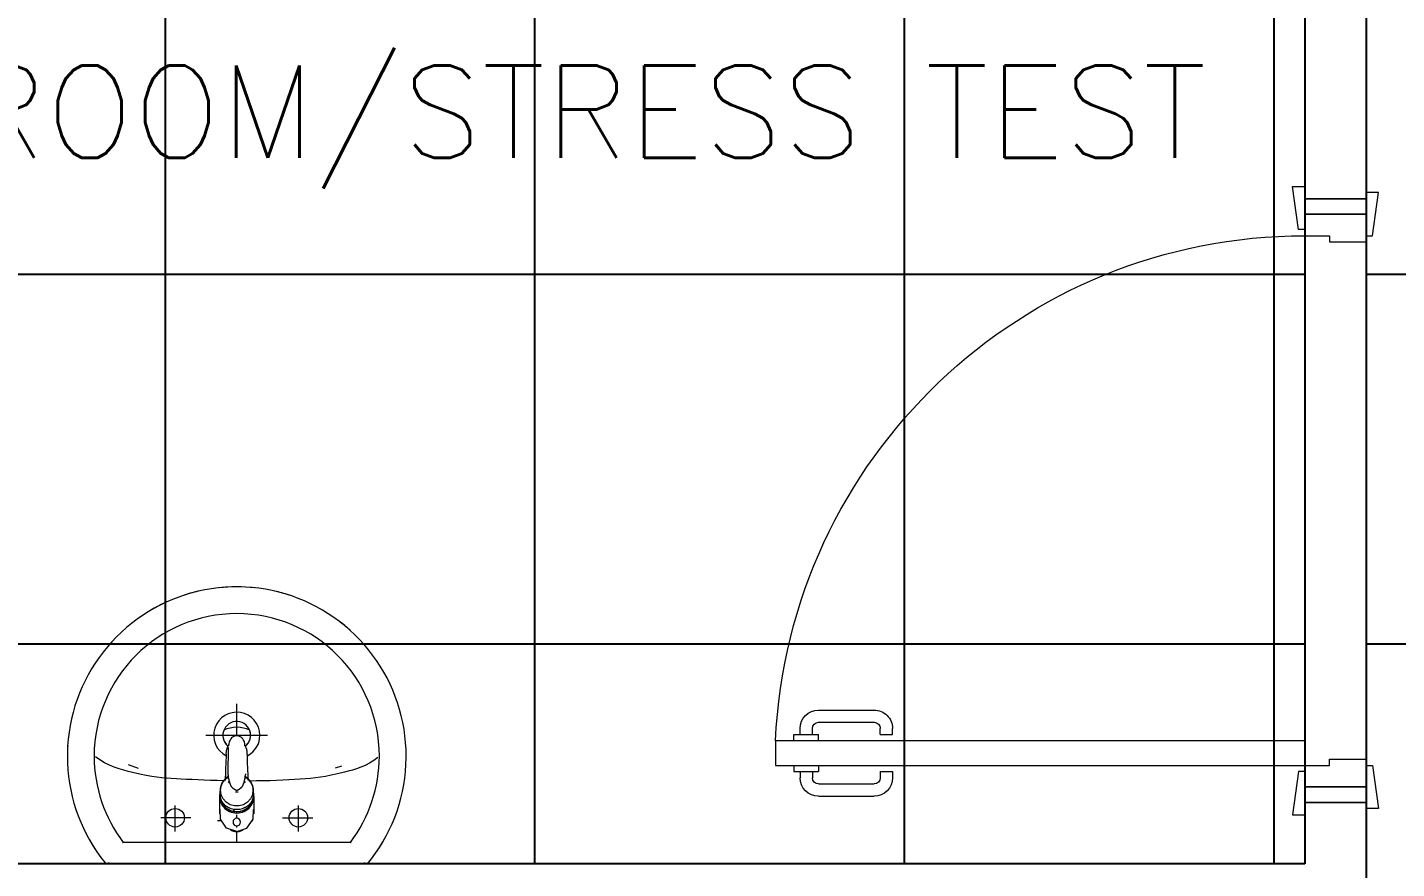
# Model space of a CAD drawing. Header units: inches. Extents: x -12418 to 472786, y -29325 to 19878.
# Drawn here: x 27376 to 29599, y -9965 to -8599 of the extents above; entities that cross this region are included whole.
import ezdxf

# ---------------------------------------------------------------- set-up
doc = ezdxf.new("R2010")
doc.units = ezdxf.units.IN
doc.header["$LTSCALE"] = 25
doc.header["$MEASUREMENT"] = 0
doc.linetypes.add('DASHDOT', pattern=[25.4, 12.7, -6.35, 0, -6.35])
for name, color, linetype, lineweight in [('00-Ground Floor$0$72_EGR_BASE_TEXT', 252, 'Continuous', 5), ('00-Ground Floor$0$LOADING', 253, 'Continuous', 5), ('00-Ground Floor$0$P-SANR-FIXT', 6, 'Continuous', 18), ('00-Ground Floor$0$Walls', 251, 'Continuous', 5), ('00-Ground Floor$0$Wooden Joinery', 251, 'Continuous', 5), ('E-LITE-CLNG-CNDT', 6, 'DASHDOT', 35)]:
    doc.layers.add(name, color=color, linetype=linetype, lineweight=lineweight)
doc.layers.add('00-Ground Floor$0$False Ceiling', color=251, linetype='Continuous')
doc.styles.add('00-Ground Floor$0$SIMPLEX', font='SIMPLEX.shx', dxfattribs={"height": 150})

# ---------------------------------------------------------------- blocks, each defined once
blk = doc.blocks.new('00-Ground Floor$0$A$C72370EFE')
at = {"layer": '00-Ground Floor$0$Wooden Joinery'}
for p, q in [((-0.01, -0.04), (-0.02, -0.04)), ((-0.01, -0.03), (-0.01, -0.07)), ((0, -0.03), (-0.01, -0.03)), ((0.04, -0.03), (0.05, -0.03)), ((0.05, -0.03), (0.05, -0.07)), ((0.05, -0.04), (0.06, -0.04)), ((-0.01, -0.06), (-0.02, -0.06)), ((0.05, -0.06), (0.06, -0.06)), ((-0.05, -0.07), (-0.05, -0.16)), ((-0.03, -0.07), (-0.03, -0.16)), ((0, -0.07), (-0.01, -0.07)), ((0.04, -0.07), (0.05, -0.07)), ((0.07, -0.07), (0.07, -0.16)), ((0.09, -0.07), (0.09, -0.16)), ((-0.01, -0.17), (-0.02, -0.17)), ((-0.01, -0.17), (-0.01, -0.19)), ((0.05, -0.17), (0.06, -0.17)), ((0.05, -0.17), (0.05, -0.19)), ((-0.01, -0.19), (-0.02, -0.19)), ((0.05, -0.19), (0.06, -0.19))]:
    blk.add_line(p, q, dxfattribs=at)
for centre, radius, start, end in [((-0.02, -0.07), 0.03, 90, 180), ((0.06, -0.07), 0.03, 0, 90), ((-0.02, -0.07), 0.01, 90, 180), ((0.06, -0.07), 0.01, 0, 90), ((-0.02, -0.16), 0.03, 180, 270), ((-0.02, -0.16), 0.01, 180, 270), ((0.06, -0.16), 0.01, 270, 0), ((0.06, -0.16), 0.03, 270, 0)]:
    blk.add_arc(centre, radius, start, end, dxfattribs=at)
blk = doc.blocks.new('00-Ground Floor$0$A$C5DAD61B4')
at = {"layer": '00-Ground Floor$0$Wooden Joinery'}
for points in [[(80, 959.1), (80, 969.1), (10, 979.1), (10, 959.1)], [(940, 959.1), (940, 969.1), (1010, 979.1), (1010, 959.1)], [(70, 859.1), (70, 849.1), (0, 839.1), (0, 859.1)], [(120, 859.1), (120, 0), (80, 0), (80, 859.1)], [(950, 859.1), (950, 849.1), (1020, 839.1), (1020, 859.1)]]:
    blk.add_lwpolyline(points, close=True, dxfattribs=at)
for points in [[(45, 859.1), (45, 959.1), (20, 959.1), (20, 859.1), (45, 859.1)], [(45, 859.1), (80, 859.1), (80, 899.1), (90, 899.1), (90, 959.1), (45, 959.1), (45, 859.1)], [(975, 859.1), (940, 859.1), (940, 899.1), (930, 899.1), (930, 959.1), (975, 959.1), (975, 859.1)], [(975, 859.1), (975, 959.1), (1000, 959.1), (1000, 859.1), (975, 859.1)]]:
    blk.add_lwpolyline(points, dxfattribs=at)
blk.add_arc((80, 859.1), 860, 272.666, 0, dxfattribs=at)
at = {"layer": '00-Ground Floor$0$Wooden Joinery', "xscale": 999.9999999998854, "yscale": 999.9999999998854, "zscale": 999.9999999998854, "rotation": 180}
blk.add_blockref('00-Ground Floor$0$A$C72370EFE', (120, 0), dxfattribs=at)
blk = doc.blocks.new('00-Ground Floor$0$FP_84-161_A_00_GFL_-0_080_Einreichung_Grundrisse_100')
at = {"layer": '00-Ground Floor$0$P-SANR-FIXT'}
blk.add_line((-0.0045, 0.0022), (-0.0044, 0.002), dxfattribs=at)
at = {"layer": '00-Ground Floor$0$P-SANR-FIXT', "flags": 128}
blk.add_lwpolyline([(-0.006, 0.004), (-0.0059, 0.0039), (-0.0057, 0.0038)], dxfattribs=at)
blk = doc.blocks.new('00-Ground Floor$0$FP_85-161_A_00_GFL_-0_080_Einreichung_Grundrisse_100')
at = {"layer": '00-Ground Floor$0$P-SANR-FIXT'}
blk.add_line((0.0044, 0.0019), (0.0045, 0.0021), dxfattribs=at)
at = {"layer": '00-Ground Floor$0$P-SANR-FIXT', "flags": 128}
blk.add_lwpolyline([(0.0057, 0.0037), (0.0058, 0.0039), (0.006, 0.004)], dxfattribs=at)
blk = doc.blocks.new('00-Ground Floor$0$IS_Ceraplus_B8204_BIM_BG _1_ - B8204AA - CERAPLUS single lever basin mixer with pop-up waste-V83-161_A_00_GFL_-0_080_Einreichung_Grundrisse_100')
at = {"layer": '00-Ground Floor$0$LOADING'}
h = blk.add_hatch(dxfattribs=at)
h.set_pattern_fill('FP_27', color=256, style=0, pattern_type=2)
h.set_pattern_definition([(135, (-0.009, 0), (0.010607, 0.010607), []), (45, (-0.009, 0), (0.010607, -0.010607), [])])
h.paths.add_polyline_path([(-0.0045, 0.0019), (-0.0056, 0.0024), (-0.005, 0.0019)])
h.paths.add_polyline_path([(-0.0055, 0.0035), (-0.0055, 0.0035), (-0.0079, 0.0042)])
for p, q in [((-0.014, 0.0647), (-0.0133, 0.1077)), ((-0.0185, 0.0618), (-0.019, 0.0539)), ((-0.019, 0.0539), (-0.0188, 0.0561)), ((-0.0124, 0.052), (-0.0133, 0.0515)), ((0.0137, 0.0512), (0.0129, 0.0517)), ((-0.028, 0.0281), (-0.028, 0)), ((-0.0271, 0.0392), (-0.0274, 0.0337)), ((-0.0262, 0.0293), (-0.0263, 0.0287)), ((-0.0263, 0.0287), (-0.0262, 0.0282)), ((0.0262, 0.0282), (0.0263, 0.0287)), ((0.0274, 0.0337), (0.0271, 0.0392)), ((0.028, 0), (0.028, 0.0281))]:
    blk.add_line(p, q, dxfattribs=at)
at = {"layer": '00-Ground Floor$0$LOADING', "flags": 128}
for points in [[(0, 0.1266), (-0.0025, 0.1263), (-0.0047, 0.1255), (-0.0067, 0.1244), (-0.0084, 0.123), (-0.0098, 0.1214), (-0.0109, 0.1197), (-0.0118, 0.1179), (-0.0124, 0.1161), (-0.0129, 0.1142)], [(0.0129, 0.1142), (0.0124, 0.1161), (0.0118, 0.1179), (0.0109, 0.1197), (0.0098, 0.1214), (0.0084, 0.123), (0.0067, 0.1244), (0.0047, 0.1255), (0.0025, 0.1263), (0, 0.1266)], [(-0.0172, 0.0938), (-0.0177, 0.083), (-0.0181, 0.0721)], [(0.0181, 0.0721), (0.0177, 0.083), (0.0172, 0.0938)], [(-0.0173, 0.0577), (-0.0181, 0.057), (-0.0189, 0.0563), (-0.0197, 0.0556), (-0.0204, 0.0548), (-0.0211, 0.054), (-0.0218, 0.0532), (-0.0224, 0.0523), (-0.023, 0.0514), (-0.0236, 0.0505), (-0.0241, 0.0496), (-0.0246, 0.0487), (-0.025, 0.0477), (-0.0254, 0.0467), (-0.0258, 0.0458), (-0.0261, 0.0448), (-0.0264, 0.0437), (-0.0266, 0.0427), (-0.0268, 0.0417), (-0.027, 0.0407), (-0.0271, 0.0396), (-0.0271, 0.0393)], [(0.0176, 0.0568), (0.0224, 0.0513), (0.0254, 0.0448), (0.0264, 0.0376), (0.0253, 0.0305), (0.0222, 0.024), (0.0172, 0.0186), (0.0109, 0.0147), (0.0037, 0.0127), (-0.0037, 0.0127), (-0.0109, 0.0147), (-0.0172, 0.0186), (-0.0222, 0.024), (-0.0253, 0.0305), (-0.0264, 0.0376), (-0.0254, 0.0448), (-0.0224, 0.0513), (-0.0176, 0.0568)], [(-0.0184, 0.0651), (-0.0184, 0.0652), (-0.0184, 0.0652), (-0.0184, 0.0652), (-0.0184, 0.0654), (-0.0184, 0.0655)], [(-0.0138, 0.0591), (-0.0139, 0.0588), (-0.0142, 0.0586), (-0.0146, 0.0583), (-0.0151, 0.0581), (-0.0156, 0.058), (-0.0162, 0.0579)], [(-0.014, 0.0633), (-0.0139, 0.0612), (-0.0138, 0.0591)], [(0.0138, 0.0591), (0.0139, 0.0612), (0.014, 0.0633)], [(0.0162, 0.0579), (0.0156, 0.058), (0.0151, 0.0581), (0.0146, 0.0583), (0.0142, 0.0586), (0.0139, 0.0588), (0.0138, 0.0591)], [(0.0176, 0.0568), (0.0174, 0.0575), (0.0171, 0.0578)], [(0.0271, 0.0393), (0.027, 0.0403), (0.0269, 0.0413), (0.0267, 0.0424), (0.0265, 0.0434), (0.0262, 0.0444), (0.0259, 0.0454), (0.0255, 0.0464), (0.0252, 0.0474), (0.0247, 0.0484), (0.0243, 0.0493), (0.0238, 0.0502), (0.0232, 0.0511), (0.0226, 0.052), (0.022, 0.0529), (0.0214, 0.0537), (0.0207, 0.0545), (0.0199, 0.0553), (0.0192, 0.0561), (0.0184, 0.0568), (0.0176, 0.0575), (0.0173, 0.0577)], [(0.019, 0.0539), (0.0185, 0.0615), (0.0185, 0.0618)], [(0, -0.0291), (-0.0165, -0.0236), (-0.0266, -0.009), (-0.0272, 0.0069)], [(0, -0.0291), (0.0165, -0.0236), (0.0266, -0.009), (0.0272, 0.0069)]]:
    blk.add_lwpolyline(points, dxfattribs=at)
at = {"layer": '00-Ground Floor$0$LOADING'}
for centre, radius, start, end in [((-0.009, 0), 0.005, 45, 60), ((0.009, 0), 0.005, 120, 135), ((0, -0.0135), 0.00603, 0, 180), ((0, -0.0135), 0.00603, 180, 0)]:
    blk.add_arc(centre, radius, start, end, dxfattribs=at)
for centre, major_axis, start_param, end_param in [((0, 0.0312), (0.0248, 0), 2.092112, 2.171239), ((0, 0.0281), (0.028, 0), 2.023633, 2.080754), ((0, 0.0287), (0.0262, 0), 2.050686, 2.11396), ((0, 0.0287), (0.0263, 0), 1.027635, 1.090907), ((0, 0.0281), (0.028, 0), 1.06092, 1.118026), ((0, 0.0312), (0.0248, 0), 0.970354, 1.049481), ((0, 0.0281), (0.028, 0), 2.951868, 4.712389), ((0, 0.0321), (0.0275, 0), 3.080485, 3.141362), ((0, 0.0321), (0.0275, 0), 2.843769, 3.043872), ((0, 0.0281), (0.028, 0), 2.799851, 2.911963), ((0, 0.0287), (0.0267, 0), 3.246629, 4.712389), ((0, 0.0281), (0.028, 0), 4.712389, 6.473013), ((0, 0.0287), (-0.0267, 0), 1.570796, 3.036493), ((0, 0.0287), (0.0267, 0), 0.174533, 0.223811), ((0, 0.0321), (0.0275, 0), 0.09773, 0.297658), ((0, 0.0281), (0.028, 0), 0.229745, 0.342115), ((0, 0.0321), (0.0275, 0), 0.00023, 0.061119), ((0, 0.0287), (0.0262, 0), 3.49143, 3.65954), ((0, 0.0287), (0.0262, 0), 3.665191, 4.712389), ((0, 0.0287), (-0.0263, 0), 1.570796, 2.599865), ((0, 0.0287), (0.0263, 0), 5.759587, 5.933266)]:
    blk.add_ellipse(centre, major_axis=major_axis, ratio=0.961262, start_param=start_param, end_param=end_param, dxfattribs=at)
for points, knots in [([(-0.0171, 0.0973), (-0.0171, 0.0992), (-0.0167, 0.102), (-0.0159, 0.1053), (-0.0153, 0.1072), (-0.0147, 0.1084), (-0.0142, 0.1096), (-0.0137, 0.1106), (-0.0133, 0.1113), (-0.0131, 0.1116)], [0, 0, 0, 0, 0.2, 0.3, 0.35, 0.4, 0.4375, 0.475, 0.5143259, 0.5143259, 0.5143259, 0.5143259]), ([(-0.0129, 0.1142), (-0.0129, 0.1141), (-0.013, 0.1138), (-0.013, 0.1134), (-0.0131, 0.1131), (-0.0131, 0.1128), (-0.0131, 0.1125), (-0.0131, 0.1122), (-0.0132, 0.1118), (-0.0132, 0.1115), (-0.0132, 0.1111), (-0.0132, 0.1107), (-0.0132, 0.1105)], [0, 0, 0, 0, 0.1, 0.15, 0.2, 0.25, 0.3, 0.35, 0.4, 0.45, 0.5, 0.6, 0.6, 0.6, 0.6]), ([(0.0132, 0.1105), (0.0132, 0.1107), (0.0132, 0.1111), (0.0132, 0.1115), (0.0132, 0.1118), (0.0131, 0.1122), (0.0131, 0.1125), (0.0131, 0.1128), (0.0131, 0.1131), (0.013, 0.1134), (0.013, 0.1138), (0.0129, 0.1141), (0.0129, 0.1142)], [0.4, 0.4, 0.4, 0.4, 0.5, 0.55, 0.6, 0.65, 0.7, 0.75, 0.8, 0.85, 0.9, 1, 1, 1, 1]), ([(0.0171, 0.0973), (0.0171, 0.0992), (0.0167, 0.102), (0.0159, 0.1053), (0.0153, 0.1072), (0.0147, 0.1086), (0.0141, 0.1099), (0.0135, 0.1109), (0.0132, 0.1115), (0.0131, 0.1116)], [-1, -1, -1, -1, -0.8, -0.7, -0.65, -0.6, -0.55, -0.5, -0.4856603, -0.4856603, -0.4856603, -0.4856603]), ([(-0.0184, 0.0646), (-0.0185, 0.0619), (-0.0186, 0.0582), (-0.0188, 0.0547), (-0.0188, 0.0538)], [0, 0, 0, 0, 0.25, 0.3275619, 0.3275619, 0.3275619, 0.3275619]), ([(-0.0176, 0.0568), (-0.0175, 0.0569), (-0.0173, 0.057), (-0.0172, 0.0571), (-0.017, 0.0572), (-0.0169, 0.0573), (-0.0167, 0.0574), (-0.0166, 0.0575), (-0.0165, 0.0577), (-0.0163, 0.0578), (-0.0162, 0.0578), (-0.0162, 0.0579)], [0, 0, 0, 0, 0.2, 0.3, 0.4, 0.5, 0.6, 0.7, 0.8, 0.9, 1, 1, 1, 1]), ([(-0.0138, 0.0591), (-0.0137, 0.0587), (-0.0136, 0.0581), (-0.0134, 0.0572), (-0.0132, 0.0566), (-0.0131, 0.0559), (-0.0129, 0.0552), (-0.0128, 0.0544), (-0.0126, 0.0537), (-0.0124, 0.053), (-0.0122, 0.0521), (-0.0118, 0.0509), (-0.0114, 0.0497), (-0.0111, 0.0489), (-0.0109, 0.0484), (-0.0108, 0.0481), (-0.0107, 0.0477), (-0.0105, 0.0472), (-0.0103, 0.0466), (-0.01, 0.0459), (-0.0096, 0.0452), (-0.0092, 0.0446), (-0.0088, 0.0441), (-0.0083, 0.0435), (-0.0078, 0.0429), (-0.0072, 0.0424), (-0.0067, 0.0419), (-0.0061, 0.0414), (-0.0055, 0.0409), (-0.0049, 0.0405), (-0.0042, 0.04), (-0.0035, 0.0397), (-0.0028, 0.0393), (-0.0021, 0.0389), (-0.0012, 0.0384), (-0.0005, 0.038), (0, 0.0378)], [0, 0, 0, 0, 0.055556, 0.083333, 0.111111, 0.138889, 0.166667, 0.194444, 0.222222, 0.25, 0.277778, 0.333333, 0.388889, 0.416667, 0.430556, 0.444444, 0.458333, 0.472222, 0.5, 0.527778, 0.555556, 0.583333, 0.611111, 0.638889, 0.666667, 0.694444, 0.722222, 0.75, 0.777778, 0.805556, 0.833333, 0.861111, 0.888889, 0.916667, 0.944444, 1, 1, 1, 1]), ([(0, 0.0378), (0.0005, 0.038), (0.0012, 0.0384), (0.0021, 0.0389), (0.0028, 0.0393), (0.0035, 0.0397), (0.0042, 0.04), (0.0049, 0.0405), (0.0055, 0.0409), (0.0061, 0.0414), (0.0067, 0.0419), (0.0072, 0.0424), (0.0078, 0.0429), (0.0083, 0.0435), (0.0088, 0.0441), (0.0092, 0.0446), (0.0096, 0.0452), (0.01, 0.0459), (0.0103, 0.0466), (0.0105, 0.0472), (0.0107, 0.0477), (0.0108, 0.0481), (0.0109, 0.0484), (0.0111, 0.0489), (0.0114, 0.0497), (0.0118, 0.0509), (0.0122, 0.0521), (0.0124, 0.053), (0.0126, 0.0537), (0.0128, 0.0544), (0.0129, 0.0552), (0.0131, 0.0559), (0.0132, 0.0566), (0.0134, 0.0572), (0.0136, 0.0581), (0.0137, 0.0587), (0.0138, 0.0591)], [0, 0, 0, 0, 0.055556, 0.083333, 0.111111, 0.138889, 0.166667, 0.194444, 0.222222, 0.25, 0.277778, 0.305556, 0.333333, 0.361111, 0.388889, 0.416667, 0.444444, 0.472222, 0.5, 0.527778, 0.541667, 0.555556, 0.569444, 0.583333, 0.611111, 0.666667, 0.722222, 0.75, 0.777778, 0.805556, 0.833333, 0.861111, 0.888889, 0.916667, 0.944444, 1, 1, 1, 1]), ([(0.0166, 0.0582), (0.0165, 0.0583), (0.0163, 0.0585), (0.016, 0.0587), (0.0158, 0.0588), (0.0156, 0.059), (0.0154, 0.0592), (0.0151, 0.0596), (0.0148, 0.06), (0.0145, 0.0604), (0.0143, 0.0608), (0.0141, 0.0611), (0.0141, 0.0613)], [0, 0, 0, 0, 0.0833333, 0.125, 0.1666667, 0.2083333, 0.25, 0.3333333, 0.4166667, 0.5, 0.5833333, 0.6666667, 0.6666667, 0.6666667, 0.6666667]), ([(0.0162, 0.0579), (0.0162, 0.0578), (0.0163, 0.0578), (0.0165, 0.0577), (0.0166, 0.0575), (0.0167, 0.0574), (0.0169, 0.0573), (0.017, 0.0572), (0.0172, 0.0571), (0.0173, 0.057), (0.0175, 0.0569), (0.0176, 0.0568)], [0, 0, 0, 0, 0.1, 0.2, 0.3, 0.4, 0.5, 0.6, 0.7, 0.8, 1, 1, 1, 1]), ([(0.0188, 0.0538), (0.0188, 0.0547), (0.0186, 0.0582), (0.0185, 0.0619), (0.0184, 0.0646)], [0.6724033, 0.6724033, 0.6724033, 0.6724033, 0.75, 1, 1, 1, 1]), ([(-0.0275, 0.0321), (-0.0275, 0.0305), (-0.0273, 0.0282), (-0.0266, 0.0253), (-0.0258, 0.0231), (-0.0249, 0.0211), (-0.0238, 0.0192), (-0.0227, 0.0177), (-0.0218, 0.0165), (-0.021, 0.0157), (-0.0202, 0.0149), (-0.0191, 0.0139), (-0.0177, 0.0127), (-0.0161, 0.0117), (-0.0148, 0.0109), (-0.0138, 0.0104), (-0.0127, 0.0099), (-0.0113, 0.0093), (-0.0087, 0.0084), (-0.0048, 0.0075), (0, 0.0071), (0.0048, 0.0075), (0.0087, 0.0084), (0.0113, 0.0093), (0.0127, 0.0099), (0.0138, 0.0104), (0.0148, 0.0109), (0.0161, 0.0117), (0.0177, 0.0127), (0.0192, 0.0139), (0.0203, 0.0149), (0.021, 0.0157), (0.0218, 0.0165), (0.0227, 0.0177), (0.0238, 0.0192), (0.0249, 0.0211), (0.0258, 0.0231), (0.0266, 0.0253), (0.0273, 0.0282), (0.0275, 0.0305), (0.0275, 0.0321)], [0, 0, 0, 0, 0.055556, 0.083333, 0.111111, 0.138889, 0.166667, 0.194444, 0.208333, 0.222222, 0.236111, 0.25, 0.277778, 0.305556, 0.319444, 0.333333, 0.347222, 0.361111, 0.388889, 0.444444, 0.5, 0.555556, 0.611111, 0.638889, 0.652778, 0.666667, 0.680556, 0.694444, 0.722222, 0.75, 0.763889, 0.777778, 0.791667, 0.805556, 0.833333, 0.861111, 0.888889, 0.916667, 0.944444, 1, 1, 1, 1]), ([(-0.0022, 0.0357), (-0.002, 0.0357), (-0.0013, 0.0357), (-0.0006, 0.0357), (0, 0.0357)], [0.8701641, 0.8701641, 0.8701641, 0.8701641, 0.9, 1, 1, 1, 1]), ([(0, 0.0357), (0.0006, 0.0357), (0.0013, 0.0357), (0.002, 0.0357), (0.0022, 0.0357)], [0, 0, 0, 0, 0.1, 0.1298422, 0.1298422, 0.1298422, 0.1298422])]:
    blk.add_open_spline(points, degree=3, knots=knots, dxfattribs=at)
for points in [[(-0.0171, 0.0973), (-0.0171, 0.0967), (-0.0172, 0.0956), (-0.0172, 0.0944), (-0.0172, 0.0938)], [(0.0172, 0.0938), (0.0172, 0.0944), (0.0172, 0.0956), (0.0171, 0.0967), (0.0171, 0.0973)], [(-0.0181, 0.0721), (-0.0181, 0.0709), (-0.0182, 0.0684), (-0.0183, 0.0659), (-0.0184, 0.0646)], [(0.0184, 0.0646), (0.0183, 0.0659), (0.0182, 0.0684), (0.0181, 0.0709), (0.0181, 0.0721)], [(-0.0172, 0.0578), (-0.0165, 0.058), (-0.0157, 0.0584), (-0.0148, 0.0587)], [(-0.0166, 0.0582), (-0.0167, 0.0581), (-0.0169, 0.058), (-0.0171, 0.0578), (-0.0172, 0.0578)], [(-0.0138, 0.0621), (-0.0139, 0.0617), (-0.0142, 0.0609), (-0.0148, 0.0599), (-0.0156, 0.059), (-0.0163, 0.0585), (-0.0166, 0.0582)], [(-0.0166, 0.0582), (-0.0166, 0.0582), (-0.0166, 0.0583), (-0.0165, 0.0582), (-0.0164, 0.0581), (-0.0162, 0.0579), (-0.0162, 0.0579)], [(-0.014, 0.0633), (-0.014, 0.0635), (-0.014, 0.064), (-0.014, 0.0644), (-0.014, 0.0646)], [(-0.014, 0.0633), (-0.014, 0.0633), (-0.014, 0.0633), (-0.014, 0.0633)], [(0.014, 0.0647), (0.014, 0.0644), (0.014, 0.064), (0.014, 0.0635), (0.014, 0.0633)], [(0.014, 0.0633), (0.014, 0.0633), (0.014, 0.0633), (0.014, 0.0633)], [(0.0141, 0.059), (0.0147, 0.0587), (0.0158, 0.0583), (0.0168, 0.0579), (0.0172, 0.0578)], [(0.0162, 0.0579), (0.0162, 0.0579), (0.0164, 0.0581), (0.0165, 0.0582), (0.0166, 0.0583), (0.0166, 0.0582), (0.0166, 0.0582)], [(0.0169, 0.058), (0.0169, 0.058), (0.0168, 0.0581), (0.0167, 0.0582), (0.0166, 0.0582)], [(0.0171, 0.0578), (0.0171, 0.0579), (0.017, 0.0579), (0.0169, 0.058)]]:
    blk.add_open_spline(points, degree=3, dxfattribs=at)
for name in ['00-Ground Floor$0$FP_84-161_A_00_GFL_-0_080_Einreichung_Grundrisse_100', '00-Ground Floor$0$FP_85-161_A_00_GFL_-0_080_Einreichung_Grundrisse_100']:
    blk.add_blockref(name, (0, 0), dxfattribs=at)
blk = doc.blocks.new('00-Ground Floor$0$_100_WB_KER_REN_55x45x18 - _100_WB_KER_REN_55x45x18-V70-161_A_00_GFL_-0_080_Einreichung_Grundrisse_100')
at = {"layer": '00-Ground Floor$0$LOADING'}
for p, q in [((0, -0.0168), (0, 0.0348)), ((-0.05, -0.0161), (0.05, -0.0161)), ((-0.1763, -0.0637), (-0.1598, -0.0692)), ((0.1605, -0.0691), (0.1707, -0.0656)), ((-0.1, -0.172), (-0.1, -0.1303)), ((0.1, -0.172), (0.1, -0.1303)), ((-0.0744, -0.15), (-0.1234, -0.15)), ((-0.0259, -0.155), (-0.0315, -0.155)), ((0, -0.1422), (0, -0.1399)), ((0, -0.1509), (0, -0.1454)), ((0.026, -0.155), (0.0248, -0.155)), ((0.0744, -0.15), (0.1234, -0.15)), ((0, -0.1656), (0, -0.1628)), ((0, -0.1899), (0, -0.1724)), ((0.1855, -0.1899), (-0.1855, -0.1899)), ((-0.2075, -0.2227), (-0.2075, -0.225)), ((-0.2074, -0.225), (0.2074, -0.225)), ((0.2075, -0.225), (0.2075, -0.2227))]:
    blk.add_line(p, q, dxfattribs=at)
at = {"layer": '00-Ground Floor$0$LOADING', "flags": 128}
for points in [[(0.275, -0.05), (0.2748, -0.039), (0.2741, -0.028), (0.273, -0.0171), (0.2715, -0.0062), (0.2695, 0.0046), (0.2671, 0.0154), (0.2643, 0.026), (0.261, 0.0365), (0.2574, 0.0469), (0.2533, 0.0571), (0.2488, 0.0671), (0.2439, 0.077), (0.2387, 0.0866), (0.233, 0.0961), (0.227, 0.1053), (0.2206, 0.1142), (0.2138, 0.1229), (0.2067, 0.1313), (0.1993, 0.1395), (0.1916, 0.1473), (0.1836, 0.1548), (0.1752, 0.162), (0.1666, 0.1688), (0.1577, 0.1753), (0.1486, 0.1814), (0.1392, 0.1872), (0.1296, 0.1925), (0.1198, 0.1975), (0.1098, 0.2021), (0.0996, 0.2063), (0.0893, 0.2101), (0.0788, 0.2135), (0.0682, 0.2164), (0.0575, 0.2189), (0.0467, 0.221), (0.0359, 0.2227), (0.0249, 0.2239), (0.014, 0.2246), (0.003, 0.225), (-0.008, 0.2249), (-0.019, 0.2243), (-0.03, 0.2234), (-0.0409, 0.2219), (-0.0517, 0.2201), (-0.0625, 0.2178), (-0.0731, 0.2151), (-0.0837, 0.212), (-0.0941, 0.2084), (-0.1043, 0.2044), (-0.1144, 0.2001), (-0.1243, 0.1953), (-0.1341, 0.1901), (-0.1436, 0.1846), (-0.1528, 0.1786), (-0.1618, 0.1723), (-0.1706, 0.1657), (-0.1791, 0.1587), (-0.1873, 0.1514), (-0.1952, 0.1437), (-0.2028, 0.1358), (-0.21, 0.1275), (-0.217, 0.119), (-0.2236, 0.1101), (-0.2298, 0.1011), (-0.2356, 0.0918), (-0.2411, 0.0822), (-0.2462, 0.0725), (-0.2509, 0.0625), (-0.2552, 0.0524), (-0.2591, 0.0421), (-0.2626, 0.0317), (-0.2656, 0.0211), (-0.2683, 0.0104), (-0.2705, -0.0003), (-0.2722, -0.0112), (-0.2736, -0.0221), (-0.2745, -0.0331), (-0.2749, -0.0441), (-0.275, -0.05)], [(-0.275, -0.05), (-0.2748, -0.061), (-0.2741, -0.072), (-0.273, -0.0829), (-0.2715, -0.0938), (-0.2695, -0.1046), (-0.2671, -0.1154), (-0.2643, -0.126), (-0.261, -0.1365), (-0.2574, -0.1469), (-0.2533, -0.1571), (-0.2488, -0.1671), (-0.2439, -0.177), (-0.2387, -0.1866), (-0.233, -0.1961), (-0.227, -0.2053), (-0.2206, -0.2142), (-0.2138, -0.2229), (-0.2121, -0.225)], [(0.2121, -0.225), (0.219, -0.2164), (0.2254, -0.2075), (0.2316, -0.1983), (0.2373, -0.189), (0.2427, -0.1794), (0.2476, -0.1696), (0.2522, -0.1596), (0.2564, -0.1494), (0.2602, -0.1391), (0.2635, -0.1286), (0.2665, -0.118), (0.269, -0.1073), (0.271, -0.0965), (0.2727, -0.0856), (0.2739, -0.0747), (0.2747, -0.0637), (0.275, -0.0527), (0.275, -0.05)]]:
    blk.add_lwpolyline(points, dxfattribs=at)
at = {"layer": '00-Ground Floor$0$LOADING'}
for centre in [(-0.1, -0.15), (0.1, -0.15)]:
    blk.add_circle(centre, 0.015, dxfattribs=at)
for centre, radius, start, end in [((0, -0.05), 0.275, 84, 96), ((0, -0.05), 0.275, 114.3411, 120), ((0, -0.05), 0.275, 102.4465, 108), ((0, -0.05), 0.275, 72, 77.0759), ((0, -0.05), 0.2315, 0, 180), ((0, -0.05), 0.275, 48, 52.3311), ((0, -0.0161), 0.0375, 0, 242.8695), ((0, -0.0161), 0.0225, 0, 230.4974), ((0, -0.0161), 0.0225, 166.6583, 180), ((0, -0.0161), 0.0225, 158.492, 162.9534), ((0, -0.05), 0.047, 63.4433, 116.5567), ((0, -0.0161), 0.0225, 308.5714, 0), ((0, -0.0161), 0.0375, 298.5854, 0), ((0, -0.0161), 0.0225, 17.0466, 21.508), ((0, -0.0161), 0.0225, 0, 13.3417), ((0, -0.05), 0.275, 176.3775, 180), ((0, -0.0161), 0.0225, 197.9866, 203.275), ((0, -0.0161), 0.0225, 216.6061, 221.9192), ((0, -0.0161), 0.0225, 318.0735, 323.384), ((0, -0.0161), 0.0225, 336.724, 342.0113), ((0, -0.05), 0.2315, 180, 217.1791), ((0, -0.05), 0.2315, 322.8209, 0), ((0, -0.155), 0.0175, 101.7654, 108.0537), ((0, -0.155), 0.0175, 234.0899, 305.9101), ((0, -0.155), 0.0175, 276.1202, 291.131), ((0, -0.05), 0.275, 209.6409, 214.0676), ((0, -0.05), 0.275, 325.9324, 330.3591), ((0, -0.05), 0.275, 218.7619, 219.5212), ((0, -0.05), 0.275, 320.4788, 321.2381)]:
    blk.add_arc(centre, radius, start, end, dxfattribs=at)
for points in [[(-0.021, -0.008), (-0.0215, -0.0093), (-0.0222, -0.012), (-0.0225, -0.0147), (-0.0225, -0.0161)], [(0.0225, -0.0161), (0.0225, -0.0147), (0.0222, -0.012), (0.0215, -0.0093), (0.021, -0.008)], [(-0.0022, -0.1724), (-0.0018, -0.1724), (-0.0013, -0.1725), (-0.0009, -0.1725)], [(0.0009, -0.1725), (0.0013, -0.1725), (0.0018, -0.1724), (0.0022, -0.1724)], [(-0.1855, -0.1899), (-0.1854, -0.1899), (-0.1853, -0.1899), (-0.1852, -0.1899)], [(0.1852, -0.1899), (0.1853, -0.1899), (0.1854, -0.1899), (0.1855, -0.1899)], [(-0.2075, -0.2239), (-0.2075, -0.2235), (-0.2075, -0.2231), (-0.2075, -0.2227)], [(0.2075, -0.2227), (0.2075, -0.2231), (0.2075, -0.2235), (0.2075, -0.2239)]]:
    blk.add_open_spline(points, degree=3, dxfattribs=at)
for points, knots in [([(-0.0225, -0.0161), (-0.0225, -0.0187), (-0.0216, -0.0239), (-0.0182, -0.0298), (-0.0152, -0.0327), (-0.0141, -0.0337)], [0, 0, 0, 0, 0.1111111, 0.2222222, 0.2855797, 0.2855797, 0.2855797, 0.2855797]), ([(0.0141, -0.0337), (0.0163, -0.0319), (0.0207, -0.0267), (0.0225, -0.02), (0.0225, -0.0161)], [0.714432, 0.714432, 0.714432, 0.714432, 0.8333333, 1, 1, 1, 1]), ([(-0.0213, -0.0899), (-0.0501, -0.0892), (-0.1085, -0.0863), (-0.1431, -0.0839), (-0.2103, -0.066), (-0.2294, -0.0509)], [-0.6455998, -0.6455998, -0.6455998, -0.6455998, -0.4228457, -0.1715289, -0.0392191, -0.0392191, -0.0392191, -0.0392191]), ([(0.2292, -0.052), (0.2115, -0.0665), (0.1514, -0.0828), (0.1113, -0.0879), (0.0512, -0.0901), (0.0209, -0.0903)], [-1.3638988, -1.3638988, -1.3638988, -1.3638988, -1.235629, -0.9865548, -0.7533016, -0.7533016, -0.7533016, -0.7533016]), ([(-0.009, -0.17), (-0.0086, -0.1703), (-0.0077, -0.1708), (-0.0059, -0.1715), (-0.0046, -0.1719), (-0.0037, -0.1721)], [0.3333333, 0.3333333, 0.3333333, 0.3333333, 0.3611111, 0.3888889, 0.4346802, 0.4346802, 0.4346802, 0.4346802]), ([(0.0037, -0.1721), (0.0046, -0.1719), (0.0064, -0.1714), (0.0081, -0.1705), (0.009, -0.17)], [0.5653518, 0.5653518, 0.5653518, 0.5653518, 0.6111111, 0.6666667, 0.6666667, 0.6666667, 0.6666667]), ([(-0.2119, -0.225), (-0.2119, -0.225), (-0.2118, -0.225), (-0.2116, -0.225), (-0.2114, -0.225), (-0.2111, -0.225), (-0.2109, -0.225), (-0.2106, -0.225), (-0.2102, -0.225), (-0.2095, -0.225), (-0.2086, -0.225), (-0.2078, -0.225), (-0.2074, -0.225)], [-0.8333333, -0.8333333, -0.8333333, -0.8333333, -0.75, -0.7083333, -0.6666667, -0.5833333, -0.5416667, -0.5, -0.4166667, -0.3333333, -0.1666667, 0, 0, 0, 0]), ([(0.2074, -0.225), (0.2078, -0.225), (0.2086, -0.225), (0.2095, -0.225), (0.2102, -0.225), (0.2106, -0.225), (0.2109, -0.225), (0.2111, -0.225), (0.2114, -0.225), (0.2116, -0.225), (0.2118, -0.225), (0.2119, -0.225), (0.2119, -0.225)], [-1, -1, -1, -1, -0.8333333, -0.6666667, -0.5833333, -0.5, -0.4583333, -0.4166667, -0.3333333, -0.2916667, -0.25, -0.1666667, -0.1666667, -0.1666667, -0.1666667])]:
    blk.add_open_spline(points, degree=3, knots=knots, dxfattribs=at)
at = {"layer": '00-Ground Floor$0$P-SANR-FIXT'}
blk.add_blockref('00-Ground Floor$0$IS_Ceraplus_B8204_BIM_BG _1_ - B8204AA - CERAPLUS single lever basin mixer with pop-up waste-V83-161_A_00_GFL_-0_080_Einreichung_Grundrisse_100', (0, -0.1434), dxfattribs=at)
blk = doc.blocks.new('00-Ground Floor$0$A$Ce9e1c4c3')
at = {"layer": '00-Ground Floor$0$False Ceiling', "color": 254}
for p, q in [((-70450.5, -6347.4, 0), (-70450.5, -13467.4, 0)), ((-70550.5, -6447.4, 0), (-70550.5, -9957.4, 0)), ((-70550.5, -9957.4, 0), (-76050.5, -9957.4, 0))]:
    blk.add_line(p, q, dxfattribs=at)
at = {"layer": '00-Ground Floor$0$False Ceiling', "color": 254, "linetype": 'Continuous'}
for p, q in [((-72400, -9957.4), (-72400, -6447.4)), ((-71800, -9957.4), (-71800, -6447.4)), ((-71200, -9957.4), (-71200, -6447.4)), ((-70600, -9957.4), (-70600, -6447.4)), ((-76050.5, -9000), (-70550.5, -9000)), ((-70450.5, -9000), (-68650.5, -9000)), ((-76050.5, -9600), (-70550.5, -9600)), ((-70450.5, -9600), (-68650.5, -9600))]:
    blk.add_line(p, q, dxfattribs=at)
blk = doc.blocks.new('00-Ground Floor')
at = {"layer": '00-Ground Floor$0$Walls'}
for p, q in [((29549.5, -6347.4, 0), (29549.5, -8877.4, 0)), ((29449.5, -8877.4, 0), (29449.5, -6447.4, 0)), ((29449.5, -8877.4, 0), (29549.5, -8877.4, 0)), ((29449.5, -9957.4, 0), (29449.5, -9857.4, 0)), ((29449.5, -9857.4, 0), (29549.5, -9857.4, 0)), ((29549.5, -9857.4, 0), (29549.5, -10417.4, 0)), ((23949.5, -9957.4, 0), (29449.5, -9957.4, 0))]:
    blk.add_line(p, q, dxfattribs=at)
at = {"layer": '00-Ground Floor$0$False Ceiling', "color": 254}
blk.add_blockref('00-Ground Floor$0$A$Ce9e1c4c3', (100000, 0), dxfattribs=at)
at = {"layer": '00-Ground Floor$0$LOADING', "xscale": 1000, "yscale": 1000, "zscale": 1000}
blk.add_blockref('00-Ground Floor$0$_100_WB_KER_REN_55x45x18 - _100_WB_KER_REN_55x45x18-V70-161_A_00_GFL_-0_080_Einreichung_Grundrisse_100', (27715.9, -9732.4, 0), dxfattribs=at)
at = {"layer": '00-Ground Floor$0$Wooden Joinery', "xscale": -1, "rotation": 270}
blk.add_blockref('00-Ground Floor$0$A$C5DAD61B4', (28590.4, -9877.4, 0), dxfattribs=at)
at = {"layer": '00-Ground Floor$0$72_EGR_BASE_TEXT', "insert": (27316.4, -8660.8, 0), "char_height": 150, "attachment_point": 2, "style": '00-Ground Floor$0$SIMPLEX'}
blk.add_mtext('CARDIAC CONSULT ROOM/STRESS TEST', dxfattribs=at)

msp = doc.modelspace()

# ---------------------------------------------------------------- block references
at = {"layer": 'E-LITE-CLNG-CNDT'}
msp.add_blockref('00-Ground Floor', (0, 0), dxfattribs=at)

doc.saveas('drawing.dxf')
